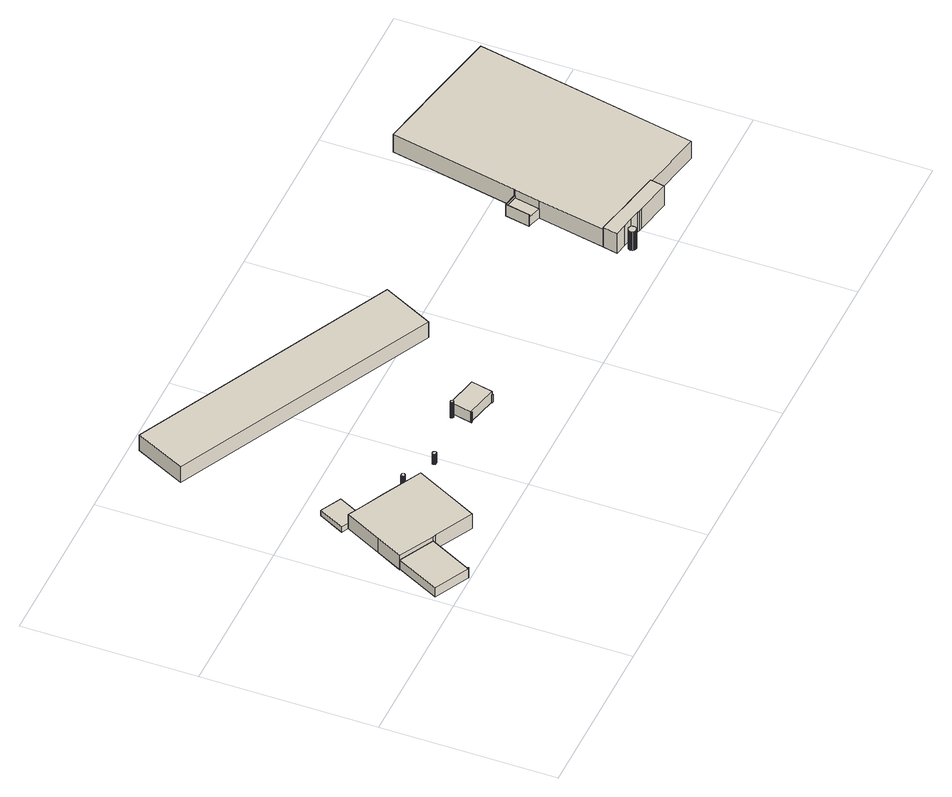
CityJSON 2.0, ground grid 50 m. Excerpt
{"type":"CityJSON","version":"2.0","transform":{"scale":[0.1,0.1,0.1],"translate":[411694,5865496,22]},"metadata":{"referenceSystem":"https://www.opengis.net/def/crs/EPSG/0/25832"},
"CityObjects":{
"building1":{"type":"Building","attributes":{"Gemeindeschluessel":"03454033","AbsoluteHoehe":"23.067","MittlereTraufHoehe":"25.586","Firsthoehe":"27.022","function":"31001_2000","roofType":"3100","measuredHeight":3.95},"address":[{"country":"Germany","locality":"Lorup"}],"children":["building1-1"],"geometry":[{"type":"MultiSurface","lod":"1","boundaries":[[[0,1,2,3]],[[4,5,6,7]],[[8,9,7,3]],[[5,4,2,1]],[[6,5,1,0]],[[7,6,0,3]],[[2,4,9,8]]]}]},
"building1-1":{"type":"BuildingPart","attributes":{"BezugspunktDach":"4000","AbsoluteHoehe":"23.067","MittlereTraufHoehe":"26.567","Firsthoehe":"26.567","measuredHeight":3.5},"parents":["building1"],"geometry":[{"type":"MultiSurface","lod":"1","boundaries":[[[10,11,12,13]],[[9,14,15,4]],[[12,8,2,13]],[[14,9,12,11]],[[15,14,11,10]],[[4,15,10,13]],[[8,9,4,2]]]}]},
"building2":{"type":"Building","attributes":{"Gemeindeschluessel":"03454033","AbsoluteHoehe":"22.872","MittlereTraufHoehe":"27.088","Firsthoehe":"29.412","function":"31001_2720","roofType":"3100","measuredHeight":6.54},"address":[{"country":"Germany","locality":"Lorup"}],"geometry":[{"type":"MultiSurface","lod":"1","boundaries":[[[16,17,18,19,20,21,22,23,24,25]],[[26,27,28,29,30,31,32,33,34,35]],[[26,35,25,24]],[[27,26,24,23]],[[28,27,23,22]],[[29,28,22,21]],[[30,29,21,20]],[[31,30,20,19]],[[32,31,19,18]],[[33,32,18,17]],[[34,33,17,16]],[[35,34,16,25]]]}]},
"building3":{"type":"Building","attributes":{"Gemeindeschluessel":"03454033","AbsoluteHoehe":"22.876","MittlereTraufHoehe":"24.626","Firsthoehe":"25.624","function":"31001_2720","roofType":"2100","measuredHeight":2.75},"address":[{"country":"Germany","locality":"Lorup"}],"geometry":[{"type":"MultiSurface","lod":"1","boundaries":[[[36,37,38,39,40]],[[41,42,43,31,30]],[[41,30,40,39]],[[42,41,39,38]],[[43,42,38,37]],[[31,43,37,36]],[[30,31,36,40]]]}]},
"building4":{"type":"Building","attributes":{"Gemeindeschluessel":"03454033","AbsoluteHoehe":"23.143","MittlereTraufHoehe":"29.098","Firsthoehe":"29.098","function":"51003_1201","roofType":"1000","measuredHeight":5.96},"address":[{"country":"Germany","locality":"Lorup"}],"geometry":[{"type":"MultiSurface","lod":"1","boundaries":[[[44,45,46,47,48,49,50,51,52,53,54,55,56,57,58,59,60,61,62,63,64,65,66,67,68,69,70,71]],[[72,73,74,75,76,77,78,79,80,81,82,83,84,85,86,87,88,89,90,91,92,93,94,95,96,97,98,99]],[[72,99,71,70]],[[73,72,70,69]],[[74,73,69,68]],[[75,74,68,67]],[[76,75,67,66]],[[77,76,66,65]],[[78,77,65,64]],[[79,78,64,63]],[[80,79,63,62]],[[81,80,62,61]],[[82,81,61,60]],[[83,82,60,59]],[[84,83,59,58]],[[85,84,58,57]],[[86,85,57,56]],[[87,86,56,55]],[[88,87,55,54]],[[89,88,54,53]],[[90,89,53,52]],[[91,90,52,51]],[[92,91,51,50]],[[93,92,50,49]],[[94,93,49,48]],[[95,94,48,47]],[[96,95,47,46]],[[97,96,46,45]],[[98,97,45,44]],[[99,98,44,71]]]}]},
"building5":{"type":"Building","attributes":{"Gemeindeschluessel":"03454033","BezugspunktDach":"4000","AbsoluteHoehe":"23.128","MittlereTraufHoehe":"26.628","Firsthoehe":"26.628","function":"51003_1201","measuredHeight":3.5},"address":[{"country":"Germany","locality":"Lorup"}],"geometry":[{"type":"MultiSurface","lod":"1","boundaries":[[[100,101,102,103,104,105,106,107,108,109,110,111,112,113,114,115,116,117,118,119,120,121,122,123,124,125,126]],[[127,128,129,130,131,132,133,134,135,136,137,138,139,140,141,142,143,144,145,146,147,148,149,150,151,152,153]],[[127,153,126,125]],[[128,127,125,124]],[[129,128,124,123]],[[130,129,123,122]],[[131,130,122,121]],[[132,131,121,120]],[[133,132,120,119]],[[134,133,119,118]],[[135,134,118,117]],[[136,135,117,116]],[[137,136,116,115]],[[138,137,115,114]],[[139,138,114,113]],[[140,139,113,112]],[[141,140,112,111]],[[142,141,111,110]],[[143,142,110,109]],[[144,143,109,108]],[[145,144,108,107]],[[146,145,107,106]],[[147,146,106,105]],[[148,147,105,104]],[[149,148,104,103]],[[150,149,103,102]],[[151,150,102,101]],[[152,151,101,100]],[[153,152,100,126]]]}]},
"building6":{"type":"Building","attributes":{"Gemeindeschluessel":"03454033","AbsoluteHoehe":"23.736","MittlereTraufHoehe":"28.996","Firsthoehe":"28.996","function":"51003_1201","roofType":"1000","measuredHeight":5.26},"address":[{"country":"Germany","locality":"Lorup"}],"geometry":[{"type":"MultiSurface","lod":"1","boundaries":[[[154,155,156,157,158,159,160,161,162,163,164,165,166,167,168,169,170,171,172,173,174,175,176,177]],[[178,179,180,181,182,183,184,185,186,187,188,189,190,191,192,193,194,195,196,197,198,199,200,201]],[[178,201,177,176]],[[179,178,176,175]],[[180,179,175,174]],[[181,180,174,173]],[[182,181,173,172]],[[183,182,172,171]],[[184,183,171,170]],[[185,184,170,169]],[[186,185,169,168]],[[187,186,168,167]],[[188,187,167,166]],[[189,188,166,165]],[[190,189,165,164]],[[191,190,164,163]],[[192,191,163,162]],[[193,192,162,161]],[[194,193,161,160]],[[195,194,160,159]],[[196,195,159,158]],[[197,196,158,157]],[[198,197,157,156]],[[199,198,156,155]],[[200,199,155,154]],[[201,200,154,177]]]}]},
"building7":{"type":"Building","attributes":{"Gemeindeschluessel":"03454033","AbsoluteHoehe":"23.655","MittlereTraufHoehe":"26.305","Firsthoehe":"28.265","function":"31001_2720","roofType":"3100","measuredHeight":4.61},"address":[{"country":"Germany","locality":"Lorup"}],"children":["building7-1","building7-2"],"geometry":[{"type":"MultiSurface","lod":"1","boundaries":[[[202,203,204,205]],[[206,207,208,209]],[[206,209,205,204]],[[203,210,211,212,213,214,215,204]],[[208,207,203,202]],[[209,208,202,205]],[[214,213,206,215]],[[210,207,212,211]]]}]},
"building7-1":{"type":"BuildingPart","attributes":{"AbsoluteHoehe":"23.655","MittlereTraufHoehe":"26.305","Firsthoehe":"26.305","roofType":"1000","measuredHeight":2.65},"parents":["building7"],"geometry":[{"type":"MultiSurface","lod":"1","boundaries":[[[214,216,217,215]],[[218,219,213,206]],[[218,206,215,217]],[[219,218,217,216]],[[213,219,216,214]],[[206,213,214,215]]]}]},
"building7-2":{"type":"BuildingPart","attributes":{"BezugspunktDach":"4000","AbsoluteHoehe":"23.655","MittlereTraufHoehe":"27.155","Firsthoehe":"27.155","measuredHeight":3.5},"parents":["building7"],"geometry":[{"type":"MultiSurface","lod":"1","boundaries":[[[220,211,210,221]],[[207,212,222,223]],[[207,223,221,210]],[[222,212,211,220]],[[223,222,220,221]],[[211,212,207,210]]]}]},
"building8":{"type":"Building","attributes":{"Gemeindeschluessel":"03454033","AbsoluteHoehe":"22.586","MittlereTraufHoehe":"26.543","Firsthoehe":"29.369","function":"31001_2000","roofType":"3100","measuredHeight":6.78},"address":[{"country":"Germany","locality":"Lorup"}],"geometry":[{"type":"MultiSurface","lod":"1","boundaries":[[[224,225,226,227]],[[228,229,230,231]],[[228,231,227,226]],[[229,228,226,225]],[[230,229,225,224]],[[231,230,224,227]]]}]},
"building9":{"type":"Building","attributes":{"Gemeindeschluessel":"03454033","AbsoluteHoehe":"24.133","MittlereTraufHoehe":"30.541","Firsthoehe":"30.541","function":"51003_1201","roofType":"1000","measuredHeight":6.41},"address":[{"country":"Germany","locality":"Lorup"}],"geometry":[{"type":"MultiSurface","lod":"1","boundaries":[[[232,233,234,235,236,237,238,239,240,241,242,243,244,245,246,247,248,249,250,251,252,253,254,255,256,257,258,259,260,261,262,263,264,265,266,267,268]],[[269,270,271,272,273,274,275,276,277,278,279,280,281,282,283,284,285,286,287,288,289,290,291,292,293,294,295,296,297,298,299,300,301,302,303,304,305]],[[269,305,268,267]],[[270,269,267,266]],[[271,270,266,265]],[[272,271,265,264]],[[273,272,264,263]],[[274,273,263,262]],[[275,274,262,261]],[[276,275,261,260]],[[277,276,260,259]],[[278,277,259,258]],[[279,278,258,257]],[[280,279,257,256]],[[281,280,256,255]],[[282,281,255,254]],[[283,282,254,253]],[[284,283,253,252]],[[285,284,252,251]],[[286,285,251,250]],[[287,286,250,249]],[[288,287,249,248]],[[289,288,248,247]],[[290,289,247,246]],[[291,290,246,245]],[[292,291,245,244]],[[293,292,244,243]],[[294,293,243,242]],[[295,294,242,241]],[[296,295,241,240]],[[297,296,240,239]],[[298,297,239,238]],[[299,298,238,237]],[[300,299,237,236]],[[301,300,236,235]],[[302,301,235,234]],[[303,302,234,233]],[[304,303,233,232]],[[305,304,232,268]]]}]},
"building10":{"type":"Building","attributes":{"Gemeindeschluessel":"03454033","AbsoluteHoehe":"23.692","MittlereTraufHoehe":"26.752","Firsthoehe":"27.151","function":"51009_1610","roofType":"2100","measuredHeight":3.46},"address":[{"country":"Germany","locality":"Lorup"}],"geometry":[{"type":"MultiSurface","lod":"1","boundaries":[[[306,307,308,309]],[[310,311,312,313]],[[310,313,309,308]],[[311,310,308,307]],[[312,311,307,306]],[[313,312,306,309]]]}]},
"building11":{"type":"Building","attributes":{"Gemeindeschluessel":"03454033","AbsoluteHoehe":"23.593","MittlereTraufHoehe":"28.513","Firsthoehe":"31.77","function":"31001_2720","roofType":"3100","measuredHeight":8.18},"address":[{"country":"Germany","locality":"Lorup"}],"children":["building11-1","building11-2"],"geometry":[{"type":"MultiSurface","lod":"1","boundaries":[[[314,315,316,317,318,319,320,321,322,323,324]],[[325,326,327,328,329,330,331,332,333,334,335]],[[326,325,323,322]],[[327,326,322,321]],[[328,327,321,320]],[[329,328,320,319]],[[330,329,319,318]],[[331,330,318,317]],[[332,331,317,316]],[[333,332,316,315]],[[334,333,315,314]],[[323,325,336,337]],[[337,336,338,339]],[[339,338,335,324]],[[335,334,314,324]]]}]},
"building11-1":{"type":"BuildingPart","attributes":{"AbsoluteHoehe":"23.593","MittlereTraufHoehe":"27.464","Firsthoehe":"27.464","roofType":"1000","measuredHeight":3.87},"parents":["building11"],"geometry":[{"type":"MultiSurface","lod":"1","boundaries":[[[340,341,342,343,344,345]],[[346,347,329,327,348,349]],[[346,349,345,344]],[[347,346,344,343]],[[329,347,343,342]],[[327,329,342,341]],[[348,327,341,340]],[[349,348,340,345]]]}]},
"building11-2":{"type":"BuildingPart","attributes":{"AbsoluteHoehe":"23.593","MittlereTraufHoehe":"30.435","Firsthoehe":"31.468","roofType":"9999","measuredHeight":7.88},"parents":["building11"],"geometry":[{"type":"MultiSurface","lod":"1","boundaries":[[[350,351,352,353,354,355,356,357,358,359,360]],[[361,362,325,336,338,334,363,364,365,366,367]],[[361,367,360,359]],[[362,361,359,358]],[[325,362,358,357]],[[356,337,323,357]],[[355,339,337,356]],[[354,314,324,339,355]],[[363,334,354,353]],[[364,363,353,352]],[[365,364,352,351]],[[366,365,351,350]],[[367,366,350,360]],[[337,336,325,323]],[[339,338,336,337]],[[324,335,338,339]],[[314,334,335,324]]]}]}
},
"vertices":[
[72,179,43],[9,55,43],[108,4,43],[171,128,43],[108,4,11],[9,55,11],[72,179,11],[171,128,11],[109,6,43],[109,6,11],
[110,3,46],[111,5,46],[109,6,46],[108,4,46],[111,5,11],[110,3,11],
[330,147,58],[383,251,58],[274,307,58],[206,341,58],[165,362,58],[111,256,58],[72,179,58],[171,128,58],[180,124,58],[289,68,58],[180,124,9],[171,128,9],[72,179,9],[111,256,9],[165,362,9],[206,341,9],[274,307,9],[383,251,9],[330,147,9],[289,68,9],
[206,341,27],[244,415,27],[184,446,27],[146,372,27],[165,362,27],[146,372,9],[184,446,9],[244,415,9],
[343,279,71],[344,278,71],[346,278,71],[347,279,71],[348,279,71],[349,280,71],[350,281,71],[350,282,71],[351,283,71],[351,284,71],[350,286,71],[350,287,71],[349,288,71],[348,289,71],[347,289,71],[346,289,71],[344,289,71],[343,289,71],[342,289,71],[342,288,71],[341,287,71],[340,286,71],[340,285,71],[340,284,71],[340,283,71],[340,282,71],[341,281,71],[342,279,71],[341,281,11],[340,282,11],[340,283,11],[340,284,11],[340,285,11],[340,286,11],[341,287,11],[342,288,11],[342,289,11],[343,289,11],[344,289,11],[346,289,11],[347,289,11],[348,289,11],[349,288,11],[350,287,11],[350,286,11],[351,284,11],[351,283,11],[350,282,11],[350,281,11],[349,280,11],[348,279,11],[347,279,11],[346,278,11],[344,278,11],[343,279,11],[342,279,11],
[473,251,46],[473,250,46],[474,249,46],[475,248,46],[476,248,46],[478,247,46],[479,247,46],[480,247,46],[481,248,46],[482,248,46],[483,249,46],[484,250,46],[484,252,46],[484,253,46],[484,255,46],[483,256,46],[482,257,46],[481,257,46],[480,258,46],[479,258,46],[478,258,46],[476,257,46],[475,257,46],[474,256,46],[473,255,46],[473,253,46],[473,252,46],[473,253,11],[473,255,11],[474,256,11],[475,257,11],[476,257,11],[478,258,11],[479,258,11],[480,258,11],[481,257,11],[482,257,11],[483,256,11],[484,255,11],[484,253,11],[484,252,11],[484,250,11],[483,249,11],[482,248,11],[481,248,11],[480,247,11],[479,247,11],[478,247,11],[476,248,11],[475,248,11],[474,249,11],[473,250,11],[473,251,11],[473,252,11],
[649,272,70],[651,271,70],[652,271,70],[653,271,70],[654,272,70],[655,272,70],[656,273,70],[656,274,70],[657,276,70],[656,277,70],[656,278,70],[655,279,70],[654,280,70],[653,280,70],[652,280,70],[651,280,70],[649,280,70],[648,279,70],[648,278,70],[647,277,70],[647,276,70],[647,275,70],[648,274,70],[648,273,70],[648,274,17],[647,275,17],[647,276,17],[647,277,17],[648,278,17],[648,279,17],[649,280,17],[651,280,17],[652,280,17],[653,280,17],[654,280,17],[655,279,17],[656,278,17],[656,277,17],[657,276,17],[656,274,17],[656,273,17],[655,272,17],[654,272,17],[653,271,17],[652,271,17],[651,271,17],[649,272,17],[648,273,17],
[664,285,53],[651,223,53],[744,203,53],[758,265,53],[744,203,17],[651,223,17],[664,285,17],[758,265,17],[651,223,52],[655,223,52],[655,223,17],[741,204,17],[741,204,43],[744,203,43],
[740,201,43],[744,200,43],[744,200,17],[740,201,17],
[654,220,52],[650,220,52],[654,220,17],[650,220,17],
[164,827,60],[918,452,60],[991,597,60],[236,972,60],[991,597,6],[918,452,6],[164,827,6],[236,972,6],
[1412,86,85],[1413,85,85],[1415,84,85],[1417,83,85],[1418,83,85],[1420,83,85],[1421,83,85],[1423,83,85],[1424,84,85],[1426,85,85],[1428,86,85],[1429,88,85],[1430,90,85],[1431,93,85],[1431,95,85],[1430,96,85],[1430,98,85],[1429,99,85],[1429,100,85],[1428,102,85],[1426,103,85],[1425,104,85],[1422,105,85],[1420,105,85],[1419,105,85],[1417,105,85],[1415,104,85],[1413,103,85],[1412,102,85],[1411,100,85],[1410,99,85],[1409,98,85],[1409,96,85],[1408,95,85],[1409,93,85],[1409,90,85],[1410,88,85],[1409,90,21],[1409,93,21],[1408,95,21],[1409,96,21],[1409,98,21],[1410,99,21],[1411,100,21],[1412,102,21],[1413,103,21],[1415,104,21],[1417,105,21],[1419,105,21],[1420,105,21],[1422,105,21],[1425,104,21],[1426,103,21],[1428,102,21],[1429,100,21],[1429,99,21],[1430,98,21],[1430,96,21],[1431,95,21],[1431,93,21],[1430,90,21],[1429,88,21],[1428,86,21],[1426,85,21],[1424,84,21],[1423,83,21],[1421,83,21],[1420,83,21],[1418,83,21],[1417,83,21],[1415,84,21],[1413,85,21],[1412,86,21],[1410,88,21],
[1399,371,48],[1436,360,48],[1451,433,48],[1413,441,48],[1451,433,17],[1436,360,17],[1399,371,17],[1413,441,17],
[1611,123,76],[1795,87,76],[1921,724,76],[1723,764,76],[1524,803,76],[1451,435,76],[1451,434,76],[1451,433,76],[1436,360,76],[1398,166,76],[1596,126,76],[1398,166,16],[1436,360,16],[1451,433,16],[1451,434,16],[1451,435,16],[1524,803,16],[1723,764,16],[1921,724,16],[1795,87,16],[1611,123,16],[1596,126,16],[1500,145,16],[1500,145,76],[1510,143,16],[1510,143,76],
[1413,441,55],[1451,433,55],[1451,435,55],[1411,442,55],[1397,372,55],[1399,371,55],[1397,372,16],[1411,442,16],[1413,441,16],[1399,371,16],
[1484,106,84],[1491,104,84],[1501,102,84],[1603,82,84],[1611,123,84],[1510,143,84],[1500,145,84],[1398,166,84],[1389,124,84],[1424,117,84],[1453,112,84],[1424,117,16],[1389,124,16],[1603,82,16],[1501,102,16],[1491,104,16],[1484,106,16],[1453,112,16]
]}
